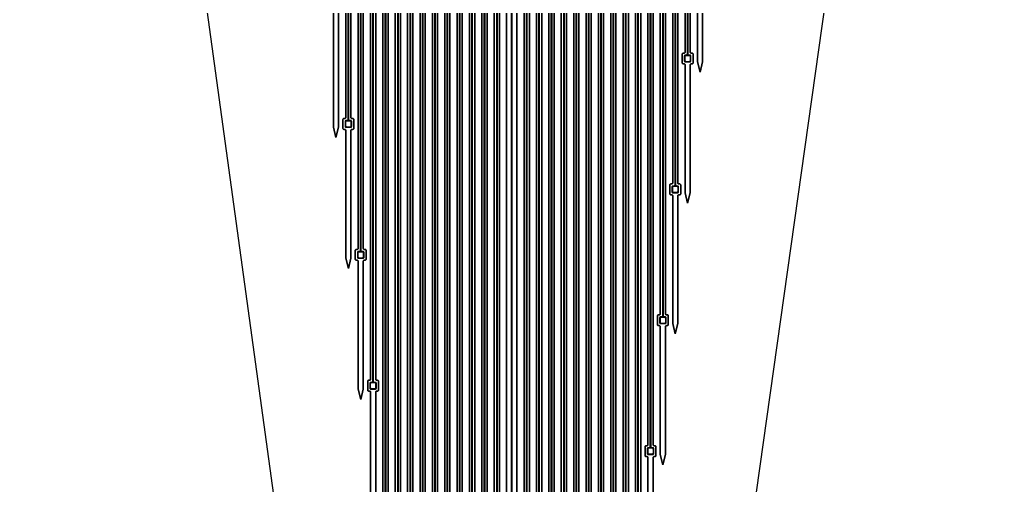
# Model space of a CAD drawing. Header units: metres. Extents: x -1550 to 1550, y -904 to 26100.
# Drawn here: x -966 to 966, y 2474 to 3376 of the extents above; entities that cross this region are included whole.
import ezdxf

# ---------------------------------------------------------------- set-up
doc = ezdxf.new("R2010")
doc.units = ezdxf.units.M
for name, color, linetype in [('Electrodes', 2, 'CONTINUOUS'), ('Metal', 4, 'CONTINUOUS'), ('Polyimide', 3, 'CONTINUOUS'), ('Polyimide_Negative', 5, 'CONTINUOUS')]:
    doc.layers.add(name, color=color, linetype=linetype)

msp = doc.modelspace()

# ---------------------------------------------------------------- linework, layer by layer
at = {"layer": 'Electrodes'}
for points in [[(332.5, 3296.1), (332.6, 3296.1), (332.8, 3296.1), (332.9, 3296.1), (333, 3296.2), (333.2, 3296.2), (333.3, 3296.3), (333.4, 3296.3), (333.5, 3296.4), (333.7, 3296.5), (333.8, 3296.5), (333.9, 3296.6), (334, 3296.7), (334.1, 3296.8), (334.1, 3296.9), (334.2, 3297), (334.3, 3297.2), (334.3, 3297.3), (334.4, 3297.4), (334.4, 3297.5), (334.5, 3297.7), (334.5, 3297.8), (334.5, 3298), (334.5, 3298.1), (334.5, 3305.1), (334.5, 3305.2), (334.5, 3305.4), (334.5, 3305.5), (334.4, 3305.6), (334.4, 3305.8), (334.3, 3305.9), (334.3, 3306), (334.2, 3306.1), (334.1, 3306.2), (334.1, 3306.3), (334, 3306.5), (333.9, 3306.5), (333.8, 3306.6), (333.7, 3306.7), (333.5, 3306.8), (333.4, 3306.9), (333.3, 3306.9), (333.2, 3307), (333, 3307), (332.9, 3307), (332.8, 3307.1), (332.6, 3307.1), (332.5, 3307.1), (325.5, 3307.1), (325.4, 3307.1), (325.2, 3307.1), (325.1, 3307), (325, 3307), (324.8, 3307), (324.7, 3306.9), (324.6, 3306.9), (324.5, 3306.8), (324.3, 3306.7), (324.2, 3306.6), (324.1, 3306.5), (324, 3306.5), (323.9, 3306.3), (323.9, 3306.2), (323.8, 3306.1), (323.7, 3306), (323.7, 3305.9), (323.6, 3305.8), (323.6, 3305.6), (323.5, 3305.5), (323.5, 3305.4), (323.5, 3305.2), (323.5, 3305.1), (323.5, 3298.1), (323.5, 3298), (323.5, 3297.8), (323.5, 3297.7), (323.6, 3297.5), (323.6, 3297.4), (323.7, 3297.3), (323.7, 3297.2), (323.8, 3297), (323.9, 3296.9), (323.9, 3296.8), (324, 3296.7), (324.1, 3296.6), (324.2, 3296.5), (324.3, 3296.5), (324.5, 3296.4), (324.6, 3296.3), (324.7, 3296.3), (324.8, 3296.2), (325, 3296.2), (325.1, 3296.1), (325.2, 3296.1), (325.4, 3296.1), (325.5, 3296.1), (332.5, 3296.1)], [(-325.5, 3169.1), (-325.4, 3169.1), (-325.2, 3169.1), (-325.1, 3169.1), (-325, 3169.2), (-324.8, 3169.2), (-324.7, 3169.3), (-324.6, 3169.3), (-324.5, 3169.4), (-324.3, 3169.5), (-324.2, 3169.6), (-324.1, 3169.6), (-324, 3169.7), (-323.9, 3169.8), (-323.9, 3169.9), (-323.8, 3170.1), (-323.7, 3170.2), (-323.7, 3170.3), (-323.6, 3170.4), (-323.6, 3170.6), (-323.5, 3170.7), (-323.5, 3170.8), (-323.5, 3171), (-323.5, 3171.1), (-323.5, 3178.1), (-323.5, 3178.2), (-323.5, 3178.4), (-323.5, 3178.5), (-323.6, 3178.6), (-323.6, 3178.8), (-323.7, 3178.9), (-323.7, 3179), (-323.8, 3179.1), (-323.9, 3179.3), (-323.9, 3179.4), (-324, 3179.5), (-324.1, 3179.6), (-324.2, 3179.7), (-324.3, 3179.7), (-324.5, 3179.8), (-324.6, 3179.9), (-324.7, 3179.9), (-324.8, 3180), (-325, 3180), (-325.1, 3180.1), (-325.2, 3180.1), (-325.4, 3180.1), (-325.5, 3180.1), (-332.5, 3180.1), (-332.6, 3180.1), (-332.8, 3180.1), (-332.9, 3180.1), (-333, 3180), (-333.2, 3180), (-333.3, 3179.9), (-333.4, 3179.9), (-333.5, 3179.8), (-333.7, 3179.7), (-333.8, 3179.7), (-333.9, 3179.6), (-334, 3179.5), (-334.1, 3179.4), (-334.1, 3179.3), (-334.2, 3179.1), (-334.3, 3179), (-334.3, 3178.9), (-334.4, 3178.8), (-334.4, 3178.6), (-334.5, 3178.5), (-334.5, 3178.4), (-334.5, 3178.2), (-334.5, 3178.1), (-334.5, 3171.1), (-334.5, 3171), (-334.5, 3170.8), (-334.5, 3170.7), (-334.4, 3170.6), (-334.4, 3170.4), (-334.3, 3170.3), (-334.3, 3170.2), (-334.2, 3170.1), (-334.1, 3169.9), (-334.1, 3169.8), (-334, 3169.7), (-333.9, 3169.6), (-333.8, 3169.6), (-333.7, 3169.5), (-333.5, 3169.4), (-333.4, 3169.3), (-333.3, 3169.3), (-333.2, 3169.2), (-333, 3169.2), (-332.9, 3169.1), (-332.8, 3169.1), (-332.6, 3169.1), (-332.5, 3169.1), (-325.5, 3169.1)], [(308.5, 3042.1), (308.6, 3042.1), (308.8, 3042.1), (308.9, 3042.2), (309, 3042.2), (309.2, 3042.2), (309.3, 3042.3), (309.4, 3042.3), (309.5, 3042.4), (309.7, 3042.5), (309.8, 3042.6), (309.9, 3042.7), (310, 3042.8), (310.1, 3042.9), (310.1, 3043), (310.2, 3043.1), (310.3, 3043.2), (310.3, 3043.3), (310.4, 3043.4), (310.4, 3043.6), (310.5, 3043.7), (310.5, 3043.8), (310.5, 3044), (310.5, 3044.1), (310.5, 3051.1), (310.5, 3051.3), (310.5, 3051.4), (310.5, 3051.5), (310.4, 3051.7), (310.4, 3051.8), (310.3, 3051.9), (310.3, 3052), (310.2, 3052.2), (310.1, 3052.3), (310.1, 3052.4), (310, 3052.5), (309.9, 3052.6), (309.8, 3052.7), (309.7, 3052.8), (309.5, 3052.8), (309.4, 3052.9), (309.3, 3053), (309.2, 3053), (309, 3053), (308.9, 3053.1), (308.8, 3053.1), (308.6, 3053.1), (308.5, 3053.1), (301.5, 3053.1), (301.4, 3053.1), (301.2, 3053.1), (301.1, 3053.1), (301, 3053), (300.8, 3053), (300.7, 3053), (300.6, 3052.9), (300.5, 3052.8), (300.3, 3052.8), (300.2, 3052.7), (300.1, 3052.6), (300, 3052.5), (299.9, 3052.4), (299.9, 3052.3), (299.8, 3052.2), (299.7, 3052), (299.7, 3051.9), (299.6, 3051.8), (299.6, 3051.7), (299.5, 3051.5), (299.5, 3051.4), (299.5, 3051.3), (299.5, 3051.1), (299.5, 3044.1), (299.5, 3044), (299.5, 3043.8), (299.5, 3043.7), (299.6, 3043.6), (299.6, 3043.4), (299.7, 3043.3), (299.7, 3043.2), (299.8, 3043.1), (299.9, 3043), (299.9, 3042.9), (300, 3042.8), (300.1, 3042.7), (300.2, 3042.6), (300.3, 3042.5), (300.5, 3042.4), (300.6, 3042.3), (300.7, 3042.3), (300.8, 3042.2), (301, 3042.2), (301.1, 3042.2), (301.2, 3042.1), (301.4, 3042.1), (301.5, 3042.1), (308.5, 3042.1)], [(-301.5, 2915.1), (-301.4, 2915.1), (-301.2, 2915.2), (-301.1, 2915.2), (-301, 2915.2), (-300.8, 2915.3), (-300.7, 2915.3), (-300.6, 2915.4), (-300.5, 2915.4), (-300.3, 2915.5), (-300.2, 2915.6), (-300.1, 2915.7), (-300, 2915.8), (-299.9, 2915.9), (-299.9, 2916), (-299.8, 2916.1), (-299.7, 2916.2), (-299.7, 2916.3), (-299.6, 2916.5), (-299.6, 2916.6), (-299.5, 2916.7), (-299.5, 2916.9), (-299.5, 2917), (-299.5, 2917.1), (-299.5, 2924.1), (-299.5, 2924.3), (-299.5, 2924.4), (-299.5, 2924.5), (-299.6, 2924.7), (-299.6, 2924.8), (-299.7, 2924.9), (-299.7, 2925.1), (-299.8, 2925.2), (-299.9, 2925.3), (-299.9, 2925.4), (-300, 2925.5), (-300.1, 2925.6), (-300.2, 2925.7), (-300.3, 2925.8), (-300.5, 2925.8), (-300.6, 2925.9), (-300.7, 2926), (-300.8, 2926), (-301, 2926.1), (-301.1, 2926.1), (-301.2, 2926.1), (-301.4, 2926.1), (-301.5, 2926.1), (-308.5, 2926.1), (-308.6, 2926.1), (-308.8, 2926.1), (-308.9, 2926.1), (-309, 2926.1), (-309.2, 2926), (-309.3, 2926), (-309.4, 2925.9), (-309.5, 2925.8), (-309.7, 2925.8), (-309.8, 2925.7), (-309.9, 2925.6), (-310, 2925.5), (-310.1, 2925.4), (-310.1, 2925.3), (-310.2, 2925.2), (-310.3, 2925.1), (-310.3, 2924.9), (-310.4, 2924.8), (-310.4, 2924.7), (-310.5, 2924.5), (-310.5, 2924.4), (-310.5, 2924.3), (-310.5, 2924.1), (-310.5, 2917.1), (-310.5, 2917), (-310.5, 2916.9), (-310.5, 2916.7), (-310.4, 2916.6), (-310.4, 2916.5), (-310.3, 2916.3), (-310.3, 2916.2), (-310.2, 2916.1), (-310.1, 2916), (-310.1, 2915.9), (-310, 2915.8), (-309.9, 2915.7), (-309.8, 2915.6), (-309.7, 2915.5), (-309.5, 2915.4), (-309.4, 2915.4), (-309.3, 2915.3), (-309.2, 2915.3), (-309, 2915.2), (-308.9, 2915.2), (-308.8, 2915.2), (-308.6, 2915.1), (-308.5, 2915.1), (-301.5, 2915.1)], [(284.5, 2788.2), (284.6, 2788.2), (284.8, 2788.2), (284.9, 2788.2), (285, 2788.2), (285.2, 2788.3), (285.3, 2788.3), (285.4, 2788.4), (285.5, 2788.4), (285.7, 2788.5), (285.8, 2788.6), (285.9, 2788.7), (286, 2788.8), (286.1, 2788.9), (286.1, 2789), (286.2, 2789.1), (286.3, 2789.2), (286.3, 2789.4), (286.4, 2789.5), (286.4, 2789.6), (286.5, 2789.7), (286.5, 2789.9), (286.5, 2790), (286.5, 2790.2), (286.5, 2797.2), (286.5, 2797.3), (286.5, 2797.4), (286.5, 2797.6), (286.4, 2797.7), (286.4, 2797.8), (286.3, 2797.9), (286.3, 2798.1), (286.2, 2798.2), (286.1, 2798.3), (286.1, 2798.4), (286, 2798.5), (285.9, 2798.6), (285.8, 2798.7), (285.7, 2798.8), (285.5, 2798.9), (285.4, 2798.9), (285.3, 2799), (285.2, 2799), (285, 2799.1), (284.9, 2799.1), (284.8, 2799.1), (284.6, 2799.1), (284.5, 2799.2), (277.5, 2799.2), (277.4, 2799.1), (277.2, 2799.1), (277.1, 2799.1), (277, 2799.1), (276.8, 2799), (276.7, 2799), (276.6, 2798.9), (276.5, 2798.9), (276.3, 2798.8), (276.2, 2798.7), (276.1, 2798.6), (276, 2798.5), (275.9, 2798.4), (275.9, 2798.3), (275.8, 2798.2), (275.7, 2798.1), (275.7, 2797.9), (275.6, 2797.8), (275.6, 2797.7), (275.5, 2797.6), (275.5, 2797.4), (275.5, 2797.3), (275.5, 2797.2), (275.5, 2790.2), (275.5, 2790), (275.5, 2789.9), (275.5, 2789.7), (275.6, 2789.6), (275.6, 2789.5), (275.7, 2789.4), (275.7, 2789.2), (275.8, 2789.1), (275.9, 2789), (275.9, 2788.9), (276, 2788.8), (276.1, 2788.7), (276.2, 2788.6), (276.3, 2788.5), (276.5, 2788.4), (276.6, 2788.4), (276.7, 2788.3), (276.8, 2788.3), (277, 2788.2), (277.1, 2788.2), (277.2, 2788.2), (277.4, 2788.2), (277.5, 2788.2), (284.5, 2788.2)], [(-277.5, 2661.2), (-277.4, 2661.2), (-277.2, 2661.2), (-277.1, 2661.2), (-277, 2661.2), (-276.8, 2661.3), (-276.7, 2661.3), (-276.6, 2661.4), (-276.5, 2661.5), (-276.3, 2661.5), (-276.2, 2661.6), (-276.1, 2661.7), (-276, 2661.8), (-275.9, 2661.9), (-275.9, 2662), (-275.8, 2662.1), (-275.7, 2662.2), (-275.7, 2662.4), (-275.6, 2662.5), (-275.6, 2662.6), (-275.5, 2662.8), (-275.5, 2662.9), (-275.5, 2663), (-275.5, 2663.2), (-275.5, 2670.2), (-275.5, 2670.3), (-275.5, 2670.4), (-275.5, 2670.6), (-275.6, 2670.7), (-275.6, 2670.8), (-275.7, 2671), (-275.7, 2671.1), (-275.8, 2671.2), (-275.9, 2671.3), (-275.9, 2671.4), (-276, 2671.5), (-276.1, 2671.6), (-276.2, 2671.7), (-276.3, 2671.8), (-276.5, 2671.9), (-276.6, 2671.9), (-276.7, 2672), (-276.8, 2672.1), (-277, 2672.1), (-277.1, 2672.1), (-277.2, 2672.1), (-277.4, 2672.2), (-277.5, 2672.2), (-284.5, 2672.2), (-284.6, 2672.2), (-284.8, 2672.1), (-284.9, 2672.1), (-285, 2672.1), (-285.2, 2672.1), (-285.3, 2672), (-285.4, 2671.9), (-285.5, 2671.9), (-285.7, 2671.8), (-285.8, 2671.7), (-285.9, 2671.6), (-286, 2671.5), (-286.1, 2671.4), (-286.1, 2671.3), (-286.2, 2671.2), (-286.3, 2671.1), (-286.3, 2671), (-286.4, 2670.8), (-286.4, 2670.7), (-286.5, 2670.6), (-286.5, 2670.4), (-286.5, 2670.3), (-286.5, 2670.2), (-286.5, 2663.2), (-286.5, 2663), (-286.5, 2662.9), (-286.5, 2662.8), (-286.4, 2662.6), (-286.4, 2662.5), (-286.3, 2662.4), (-286.3, 2662.2), (-286.2, 2662.1), (-286.1, 2662), (-286.1, 2661.9), (-286, 2661.8), (-285.9, 2661.7), (-285.8, 2661.6), (-285.7, 2661.5), (-285.5, 2661.5), (-285.4, 2661.4), (-285.3, 2661.3), (-285.2, 2661.3), (-285, 2661.2), (-284.9, 2661.2), (-284.8, 2661.2), (-284.6, 2661.2), (-284.5, 2661.2), (-277.5, 2661.2)], [(260.5, 2534.2), (260.6, 2534.2), (260.8, 2534.2), (260.9, 2534.2), (261, 2534.3), (261.2, 2534.3), (261.3, 2534.3), (261.4, 2534.4), (261.5, 2534.5), (261.7, 2534.5), (261.8, 2534.6), (261.9, 2534.7), (262, 2534.8), (262.1, 2534.9), (262.1, 2535), (262.2, 2535.1), (262.3, 2535.3), (262.3, 2535.4), (262.4, 2535.5), (262.4, 2535.6), (262.5, 2535.8), (262.5, 2535.9), (262.5, 2536), (262.5, 2536.2), (262.5, 2543.2), (262.5, 2543.3), (262.5, 2543.5), (262.5, 2543.6), (262.4, 2543.7), (262.4, 2543.9), (262.3, 2544), (262.3, 2544.1), (262.2, 2544.2), (262.1, 2544.3), (262.1, 2544.4), (262, 2544.5), (261.9, 2544.6), (261.8, 2544.7), (261.7, 2544.8), (261.5, 2544.9), (261.4, 2545), (261.3, 2545), (261.2, 2545.1), (261, 2545.1), (260.9, 2545.1), (260.8, 2545.2), (260.6, 2545.2), (260.5, 2545.2), (253.5, 2545.2), (253.4, 2545.2), (253.2, 2545.2), (253.1, 2545.1), (253, 2545.1), (252.8, 2545.1), (252.7, 2545), (252.6, 2545), (252.5, 2544.9), (252.3, 2544.8), (252.2, 2544.7), (252.1, 2544.6), (252, 2544.5), (251.9, 2544.4), (251.9, 2544.3), (251.8, 2544.2), (251.7, 2544.1), (251.7, 2544), (251.6, 2543.9), (251.6, 2543.7), (251.5, 2543.6), (251.5, 2543.5), (251.5, 2543.3), (251.5, 2543.2), (251.5, 2536.2), (251.5, 2536), (251.5, 2535.9), (251.5, 2535.8), (251.6, 2535.6), (251.6, 2535.5), (251.7, 2535.4), (251.7, 2535.3), (251.8, 2535.1), (251.9, 2535), (251.9, 2534.9), (252, 2534.8), (252.1, 2534.7), (252.2, 2534.6), (252.3, 2534.5), (252.5, 2534.5), (252.6, 2534.4), (252.7, 2534.3), (252.8, 2534.3), (253, 2534.3), (253.1, 2534.2), (253.2, 2534.2), (253.4, 2534.2), (253.5, 2534.2), (260.5, 2534.2)]]:
    msp.add_lwpolyline(points, close=True, dxfattribs=at)
at = {"layer": 'Metal'}
for points in [[(-330, 11993.5), (-330, 3183.1), (-330, 3182.8), (-330.1, 3182.4), (-330.3, 3182.1), (-330.5, 3181.8), (-330.7, 3181.6), (-331, 3181.4), (-331.3, 3181.2), (-331.7, 3181.1), (-332, 3181.1), (-333.5, 3181.1), (-333.8, 3181.1), (-334.2, 3181), (-334.5, 3180.8), (-334.8, 3180.6), (-335, 3180.4), (-335.2, 3180.1), (-335.4, 3179.8), (-335.5, 3179.5), (-335.5, 3179.1), (-335.5, 3170.1), (-335.5, 3169.8), (-335.4, 3169.4), (-335.2, 3169.1), (-335, 3168.8), (-334.8, 3168.6), (-334.5, 3168.4), (-334.2, 3168.2), (-333.8, 3168.1), (-333.5, 3168.1), (-324.5, 3168.1), (-324.2, 3168.1), (-323.8, 3168.2), (-323.5, 3168.4), (-323.2, 3168.6), (-323, 3168.8), (-322.8, 3169.1), (-322.6, 3169.4), (-322.5, 3169.8), (-322.5, 3170.1), (-322.5, 3179.1), (-322.5, 3179.5), (-322.6, 3179.8), (-322.8, 3180.1), (-323, 3180.4), (-323.2, 3180.6), (-323.5, 3180.8), (-323.8, 3181), (-324.2, 3181.1), (-324.5, 3181.1), (-326, 3181.1), (-326.3, 3181.1), (-326.7, 3181.2), (-327, 3181.4), (-327.3, 3181.6), (-327.5, 3181.8), (-327.7, 3182.1), (-327.9, 3182.4), (-328, 3182.8), (-328, 3183.1), (-328, 11993.5)], [(-306, 11993.5), (-306, 2929.1), (-306, 2928.8), (-306.1, 2928.5), (-306.3, 2928.1), (-306.5, 2927.8), (-306.7, 2927.6), (-307, 2927.4), (-307.3, 2927.3), (-307.7, 2927.2), (-308, 2927.1), (-309.5, 2927.1), (-309.8, 2927.1), (-310.2, 2927), (-310.5, 2926.9), (-310.8, 2926.7), (-311, 2926.4), (-311.2, 2926.1), (-311.4, 2925.8), (-311.5, 2925.5), (-311.5, 2925.1), (-311.5, 2916.1), (-311.5, 2915.8), (-311.4, 2915.5), (-311.2, 2915.1), (-311, 2914.8), (-310.8, 2914.6), (-310.5, 2914.4), (-310.2, 2914.3), (-309.8, 2914.2), (-309.5, 2914.1), (-300.5, 2914.1), (-300.2, 2914.2), (-299.8, 2914.3), (-299.5, 2914.4), (-299.2, 2914.6), (-299, 2914.8), (-298.8, 2915.1), (-298.6, 2915.5), (-298.5, 2915.8), (-298.5, 2916.1), (-298.5, 2925.1), (-298.5, 2925.5), (-298.6, 2925.8), (-298.8, 2926.1), (-299, 2926.4), (-299.2, 2926.7), (-299.5, 2926.9), (-299.8, 2927), (-300.2, 2927.1), (-300.5, 2927.1), (-302, 2927.1), (-302.3, 2927.2), (-302.7, 2927.3), (-303, 2927.4), (-303.3, 2927.6), (-303.5, 2927.8), (-303.7, 2928.1), (-303.9, 2928.5), (-304, 2928.8), (-304, 2929.1), (-304, 11993.5)], [(-282, 11993.5), (-282, 2675.2), (-282, 2674.8), (-282.1, 2674.5), (-282.3, 2674.2), (-282.5, 2673.9), (-282.7, 2673.6), (-283, 2673.4), (-283.3, 2673.3), (-283.7, 2673.2), (-284, 2673.2), (-285.5, 2673.2), (-285.8, 2673.1), (-286.2, 2673), (-286.5, 2672.9), (-286.8, 2672.7), (-287, 2672.5), (-287.2, 2672.2), (-287.4, 2671.9), (-287.5, 2671.5), (-287.5, 2671.2), (-287.5, 2662.2), (-287.5, 2661.8), (-287.4, 2661.5), (-287.2, 2661.2), (-287, 2660.9), (-286.8, 2660.6), (-286.5, 2660.4), (-286.2, 2660.3), (-285.8, 2660.2), (-285.5, 2660.2), (-276.5, 2660.2), (-276.2, 2660.2), (-275.8, 2660.3), (-275.5, 2660.4), (-275.2, 2660.6), (-275, 2660.9), (-274.8, 2661.2), (-274.6, 2661.5), (-274.5, 2661.8), (-274.5, 2662.2), (-274.5, 2671.2), (-274.5, 2671.5), (-274.6, 2671.9), (-274.8, 2672.2), (-275, 2672.5), (-275.2, 2672.7), (-275.5, 2672.9), (-275.8, 2673), (-276.2, 2673.1), (-276.5, 2673.2), (-278, 2673.2), (-278.3, 2673.2), (-278.7, 2673.3), (-279, 2673.4), (-279.3, 2673.6), (-279.5, 2673.9), (-279.7, 2674.2), (-279.9, 2674.5), (-280, 2674.8), (-280, 2675.2), (-280, 11993.5)], [(-258, 11993.5), (-258, 2421.2)], [(-256, 2421.2), (-256, 11993.5)], [(-234, 11993.5), (-234, 2167.2)], [(-232, 2167.2), (-232, 11993.5)], [(-210, 11993.5), (-210, 1913.3)], [(-208, 1913.3), (-208, 11993.5)], [(-186, 11993.5), (-186, 1659.3)], [(-184, 1659.3), (-184, 11993.5)], [(-162, 11993.5), (-162, 1405.3)], [(-160, 1405.3), (-160, 11993.5)], [(-138, 11993.5), (-138, 1151.4)], [(-136, 1151.4), (-136, 11993.5)], [(-114, 11993.5), (-114, 897.4)], [(-112, 897.4), (-112, 11993.5)], [(-90, 11993.5), (-90, 643.4)], [(-88, 643.4), (-88, 11993.5)], [(-66, 11993.5), (-66, 389.5)], [(-64, 389.5), (-64, 11993.5)], [(-42, 11993.5), (-42, 135.5)], [(-40, 135.5), (-40, 11993.5)], [(-13, 11993.5), (-13, -118.5)], [(-11, -118.5), (-11, 11993.5)], [(16, 11993.5), (16, 8.5)], [(18, 8.5), (18, 11993.5)], [(40, 11993.5), (40, 262.5)], [(42, 262.5), (42, 11993.5)], [(64, 11993.5), (64, 516.4)], [(66, 516.4), (66, 11993.5)], [(88, 11993.5), (88, 770.4)], [(90, 770.4), (90, 11993.5)], [(112, 11993.5), (112, 1024.4)], [(114, 1024.4), (114, 11993.5)], [(136, 11993.5), (136, 1278.3)], [(138, 1278.3), (138, 11993.5)], [(160, 11993.5), (160, 1532.3)], [(162, 1532.3), (162, 11993.5)], [(184, 11993.5), (184, 1786.3)], [(186, 1786.3), (186, 11993.5)], [(208, 11993.5), (208, 2040.2)], [(210, 2040.2), (210, 11993.5)], [(232, 11993.5), (232, 2294.2)], [(234, 2294.2), (234, 11993.5)], [(256, 11993.5), (256, 2548.2), (256, 2547.8), (255.9, 2547.5), (255.7, 2547.2), (255.5, 2546.9), (255.3, 2546.7), (255, 2546.5), (254.7, 2546.3), (254.3, 2546.2), (254, 2546.2), (252.5, 2546.2), (252.2, 2546.2), (251.8, 2546.1), (251.5, 2545.9), (251.2, 2545.7), (251, 2545.5), (250.8, 2545.2), (250.6, 2544.9), (250.5, 2544.5), (250.5, 2544.2), (250.5, 2535.2), (250.5, 2534.8), (250.6, 2534.5), (250.8, 2534.2), (251, 2533.9), (251.2, 2533.7), (251.5, 2533.5), (251.8, 2533.3), (252.2, 2533.2), (252.5, 2533.2), (261.5, 2533.2), (261.8, 2533.2), (262.2, 2533.3), (262.5, 2533.5), (262.8, 2533.7), (263, 2533.9), (263.2, 2534.2), (263.4, 2534.5), (263.5, 2534.8), (263.5, 2535.2), (263.5, 2544.2), (263.5, 2544.5), (263.4, 2544.9), (263.2, 2545.2), (263, 2545.5), (262.8, 2545.7), (262.5, 2545.9), (262.2, 2546.1), (261.8, 2546.2), (261.5, 2546.2), (260, 2546.2), (259.7, 2546.2), (259.3, 2546.3), (259, 2546.5), (258.7, 2546.7), (258.5, 2546.9), (258.3, 2547.2), (258.1, 2547.5), (258, 2547.8), (258, 2548.2), (258, 11993.5)], [(280, 11993.5), (280, 2802.2), (280, 2801.8), (279.9, 2801.5), (279.7, 2801.2), (279.5, 2800.9), (279.3, 2800.6), (279, 2800.4), (278.7, 2800.3), (278.3, 2800.2), (278, 2800.2), (276.5, 2800.2), (276.2, 2800.1), (275.8, 2800), (275.5, 2799.9), (275.2, 2799.7), (275, 2799.4), (274.8, 2799.2), (274.6, 2798.8), (274.5, 2798.5), (274.5, 2798.2), (274.5, 2789.2), (274.5, 2788.8), (274.6, 2788.5), (274.8, 2788.2), (275, 2787.9), (275.2, 2787.6), (275.5, 2787.4), (275.8, 2787.3), (276.2, 2787.2), (276.5, 2787.2), (285.5, 2787.2), (285.8, 2787.2), (286.2, 2787.3), (286.5, 2787.4), (286.8, 2787.6), (287, 2787.9), (287.2, 2788.2), (287.4, 2788.5), (287.5, 2788.8), (287.5, 2789.2), (287.5, 2798.2), (287.5, 2798.5), (287.4, 2798.8), (287.2, 2799.2), (287, 2799.4), (286.8, 2799.7), (286.5, 2799.9), (286.2, 2800), (285.8, 2800.1), (285.5, 2800.2), (284, 2800.2), (283.7, 2800.2), (283.3, 2800.3), (283, 2800.4), (282.7, 2800.6), (282.5, 2800.9), (282.3, 2801.2), (282.1, 2801.5), (282, 2801.8), (282, 2802.2), (282, 11993.5)], [(304, 11993.5), (304, 3056.1), (304, 3055.8), (303.9, 3055.4), (303.7, 3055.1), (303.5, 3054.8), (303.3, 3054.6), (303, 3054.4), (302.7, 3054.2), (302.3, 3054.1), (302, 3054.1), (300.5, 3054.1), (300.2, 3054.1), (299.8, 3054), (299.5, 3053.9), (299.2, 3053.7), (299, 3053.4), (298.8, 3053.1), (298.6, 3052.8), (298.5, 3052.5), (298.5, 3052.1), (298.5, 3043.1), (298.5, 3042.8), (298.6, 3042.4), (298.8, 3042.1), (299, 3041.8), (299.2, 3041.6), (299.5, 3041.4), (299.8, 3041.2), (300.2, 3041.1), (300.5, 3041.1), (309.5, 3041.1), (309.8, 3041.1), (310.2, 3041.2), (310.5, 3041.4), (310.8, 3041.6), (311, 3041.8), (311.2, 3042.1), (311.4, 3042.4), (311.5, 3042.8), (311.5, 3043.1), (311.5, 3052.1), (311.5, 3052.5), (311.4, 3052.8), (311.2, 3053.1), (311, 3053.4), (310.8, 3053.7), (310.5, 3053.9), (310.2, 3054), (309.8, 3054.1), (309.5, 3054.1), (308, 3054.1), (307.7, 3054.1), (307.3, 3054.2), (307, 3054.4), (306.7, 3054.6), (306.5, 3054.8), (306.3, 3055.1), (306.1, 3055.4), (306, 3055.8), (306, 3056.1), (306, 11993.5)], [(328, 11993.5), (328, 3310.1), (328, 3309.7), (327.9, 3309.4), (327.7, 3309.1), (327.5, 3308.8), (327.3, 3308.6), (327, 3308.4), (326.7, 3308.2), (326.3, 3308.1), (326, 3308.1), (324.5, 3308.1), (324.2, 3308.1), (323.8, 3308), (323.5, 3307.8), (323.2, 3307.6), (323, 3307.4), (322.8, 3307.1), (322.6, 3306.8), (322.5, 3306.4), (322.5, 3306.1), (322.5, 3297.1), (322.5, 3296.7), (322.6, 3296.4), (322.8, 3296.1), (323, 3295.8), (323.2, 3295.6), (323.5, 3295.4), (323.8, 3295.2), (324.2, 3295.1), (324.5, 3295.1), (333.5, 3295.1), (333.8, 3295.1), (334.2, 3295.2), (334.5, 3295.4), (334.8, 3295.6), (335, 3295.8), (335.2, 3296.1), (335.4, 3296.4), (335.5, 3296.7), (335.5, 3297.1), (335.5, 3306.1), (335.5, 3306.4), (335.4, 3306.8), (335.2, 3307.1), (335, 3307.4), (334.8, 3307.6), (334.5, 3307.8), (334.2, 3308), (333.8, 3308.1), (333.5, 3308.1), (332, 3308.1), (331.7, 3308.1), (331.3, 3308.2), (331, 3308.4), (330.7, 3308.6), (330.5, 3308.8), (330.3, 3309.1), (330.1, 3309.4), (330, 3309.7), (330, 3310.1), (330, 11993.5)]]:
    msp.add_lwpolyline(points, dxfattribs=at)
at = {"layer": 'Polyimide'}
for points in [[(-324, 11978.5), (-324, 3187.1), (-324, 3186.8), (-323.9, 3186.4), (-323.7, 3186.1), (-323.5, 3185.8), (-323.3, 3185.6), (-323, 3185.4), (-322.7, 3185.2), (-322.3, 3185.1), (-322, 3185.1), (-320.5, 3185.1), (-320.2, 3185.1), (-319.8, 3185), (-319.5, 3184.8), (-319.2, 3184.6), (-319, 3184.4), (-318.8, 3184.1), (-318.6, 3183.8), (-318.5, 3183.5), (-318.5, 3183.1), (-318.5, 3166.1), (-318.5, 3165.8), (-318.6, 3165.4), (-318.8, 3165.1), (-319, 3164.8), (-319.2, 3164.6), (-319.5, 3164.4), (-319.8, 3164.2), (-320.2, 3164.1), (-320.5, 3164.1), (-322, 3164.1), (-322.3, 3164.1), (-322.7, 3164), (-323, 3163.8), (-323.3, 3163.6), (-323.5, 3163.4), (-323.7, 3163.1), (-323.9, 3162.8), (-324, 3162.5), (-324, 3162.1), (-324, 2914.1), (-329, 2894.1), (-334, 2914.1), (-334, 3162.1), (-334, 3162.5), (-334.1, 3162.8), (-334.3, 3163.1), (-334.5, 3163.4), (-334.7, 3163.6), (-335, 3163.8), (-335.3, 3164), (-335.7, 3164.1), (-336, 3164.1), (-337.5, 3164.1), (-337.8, 3164.1), (-338.2, 3164.2), (-338.5, 3164.4), (-338.8, 3164.6), (-339, 3164.8), (-339.2, 3165.1), (-339.4, 3165.4), (-339.5, 3165.8), (-339.5, 3166.1), (-339.5, 3183.1), (-339.5, 3183.5), (-339.4, 3183.8), (-339.2, 3184.1), (-339, 3184.4), (-338.8, 3184.6), (-338.5, 3184.8), (-338.2, 3185), (-337.8, 3185.1), (-337.5, 3185.1), (-336, 3185.1), (-335.7, 3185.1), (-335.3, 3185.2), (-335, 3185.4), (-334.7, 3185.6), (-334.5, 3185.8), (-334.3, 3186.1), (-334.1, 3186.4), (-334, 3186.8), (-334, 3187.1), (-334, 11978.5)], [(-300, 11978.5), (-300, 2933.1), (-300, 2932.8), (-299.9, 2932.5), (-299.7, 2932.1), (-299.5, 2931.8), (-299.3, 2931.6), (-299, 2931.4), (-298.7, 2931.3), (-298.3, 2931.2), (-298, 2931.1), (-296.5, 2931.1), (-296.2, 2931.1), (-295.8, 2931), (-295.5, 2930.9), (-295.2, 2930.7), (-295, 2930.4), (-294.8, 2930.1), (-294.6, 2929.8), (-294.5, 2929.5), (-294.5, 2929.1), (-294.5, 2912.1), (-294.5, 2911.8), (-294.6, 2911.5), (-294.8, 2911.1), (-295, 2910.8), (-295.2, 2910.6), (-295.5, 2910.4), (-295.8, 2910.3), (-296.2, 2910.2), (-296.5, 2910.1), (-298, 2910.1), (-298.3, 2910.1), (-298.7, 2910), (-299, 2909.9), (-299.3, 2909.7), (-299.5, 2909.4), (-299.7, 2909.1), (-299.9, 2908.8), (-300, 2908.5), (-300, 2908.1), (-300, 2660.1), (-305, 2640.1), (-310, 2660.1), (-310, 2908.1), (-310, 2908.5), (-310.1, 2908.8), (-310.3, 2909.1), (-310.5, 2909.4), (-310.7, 2909.7), (-311, 2909.9), (-311.3, 2910), (-311.7, 2910.1), (-312, 2910.1), (-313.5, 2910.1), (-313.8, 2910.2), (-314.2, 2910.3), (-314.5, 2910.4), (-314.8, 2910.6), (-315, 2910.8), (-315.2, 2911.1), (-315.4, 2911.5), (-315.5, 2911.8), (-315.5, 2912.1), (-315.5, 2929.1), (-315.5, 2929.5), (-315.4, 2929.8), (-315.2, 2930.1), (-315, 2930.4), (-314.8, 2930.7), (-314.5, 2930.9), (-314.2, 2931), (-313.8, 2931.1), (-313.5, 2931.1), (-312, 2931.1), (-311.7, 2931.2), (-311.3, 2931.3), (-311, 2931.4), (-310.7, 2931.6), (-310.5, 2931.8), (-310.3, 2932.1), (-310.1, 2932.5), (-310, 2932.8), (-310, 2933.1), (-310, 11978.5)], [(-286, 2406.2), (-286, 2654.2), (-286, 2654.5), (-286.1, 2654.9), (-286.3, 2655.2), (-286.5, 2655.5), (-286.7, 2655.7), (-287, 2655.9), (-287.3, 2656), (-287.7, 2656.1), (-288, 2656.2), (-289.5, 2656.2), (-289.8, 2656.2), (-290.2, 2656.3), (-290.5, 2656.4), (-290.8, 2656.6), (-291, 2656.9), (-291.2, 2657.2), (-291.4, 2657.5), (-291.5, 2657.8), (-291.5, 2658.2), (-291.5, 2675.2), (-291.5, 2675.5), (-291.4, 2675.9), (-291.2, 2676.2), (-291, 2676.5), (-290.8, 2676.7), (-290.5, 2676.9), (-290.2, 2677), (-289.8, 2677.1), (-289.5, 2677.2), (-288, 2677.2), (-287.7, 2677.2), (-287.3, 2677.3), (-287, 2677.4), (-286.7, 2677.6), (-286.5, 2677.9), (-286.3, 2678.2), (-286.1, 2678.5), (-286, 2678.8), (-286, 2679.2), (-286, 11978.5)], [(-276, 11978.5), (-276, 2679.2), (-276, 2678.8), (-275.9, 2678.5), (-275.7, 2678.2), (-275.5, 2677.9), (-275.3, 2677.6), (-275, 2677.4), (-274.7, 2677.3), (-274.3, 2677.2), (-274, 2677.2), (-272.5, 2677.2), (-272.2, 2677.1), (-271.8, 2677), (-271.5, 2676.9), (-271.2, 2676.7), (-271, 2676.5), (-270.8, 2676.2), (-270.6, 2675.9), (-270.5, 2675.5), (-270.5, 2675.2), (-270.5, 2658.2), (-270.5, 2657.8), (-270.6, 2657.5), (-270.8, 2657.2), (-271, 2656.9), (-271.2, 2656.6), (-271.5, 2656.4), (-271.8, 2656.3), (-272.2, 2656.2), (-272.5, 2656.2), (-274, 2656.2), (-274.3, 2656.1), (-274.7, 2656), (-275, 2655.9), (-275.3, 2655.7), (-275.5, 2655.5), (-275.7, 2655.2), (-275.9, 2654.9), (-276, 2654.5), (-276, 2654.2), (-276, 2406.2)], [(-262, 2425.2), (-262, 11978.5)], [(-252, 11978.5), (-252, 2425.2)], [(-238, 2171.2), (-238, 11978.5)], [(-228, 11978.5), (-228, 2171.2)], [(-214, 1917.3), (-214, 11978.5)], [(-204, 11978.5), (-204, 1917.3)], [(-190, 1663.3), (-190, 11978.5)], [(-180, 11978.5), (-180, 1663.3)], [(-166, 1409.3), (-166, 11978.5)], [(-156, 11978.5), (-156, 1409.3)], [(-142, 1155.4), (-142, 11978.5)], [(-132, 11978.5), (-132, 1155.4)], [(-118, 901.4), (-118, 11978.5)], [(-108, 11978.5), (-108, 901.4)], [(-94, 647.4), (-94, 11978.5)], [(-84, 11978.5), (-84, 647.4)], [(-70, 393.5), (-70, 11978.5)], [(-60, 11978.5), (-60, 393.5)], [(-46, 139.5), (-46, 11978.5)], [(-36, 11978.5), (-36, 139.5)], [(-22, -116.5), (-22, 11978.5)], [(-2, 11978.5), (-2, -116.5)], [(12, 12.5), (12, 11978.5)], [(22, 11978.5), (22, 12.5)], [(36, 266.5), (36, 11978.5)], [(46, 11978.5), (46, 266.5)], [(60, 520.4), (60, 11978.5)], [(70, 11978.5), (70, 520.4)], [(84, 774.4), (84, 11978.5)], [(94, 11978.5), (94, 774.4)], [(108, 1028.4), (108, 11978.5)], [(118, 11978.5), (118, 1028.4)], [(132, 1282.3), (132, 11978.5)], [(142, 11978.5), (142, 1282.3)], [(156, 1536.3), (156, 11978.5)], [(166, 11978.5), (166, 1536.3)], [(180, 1790.3), (180, 11978.5)], [(190, 11978.5), (190, 1790.3)], [(204, 2044.2), (204, 11978.5)], [(214, 11978.5), (214, 2044.2)], [(228, 2298.2), (228, 11978.5)], [(238, 11978.5), (238, 2298.2)], [(252, 2279.2), (252, 2527.2), (252, 2527.5), (251.9, 2527.9), (251.7, 2528.2), (251.5, 2528.5), (251.3, 2528.7), (251, 2528.9), (250.7, 2529.1), (250.3, 2529.2), (250, 2529.2), (248.5, 2529.2), (248.2, 2529.2), (247.8, 2529.3), (247.5, 2529.5), (247.2, 2529.7), (247, 2529.9), (246.8, 2530.2), (246.6, 2530.5), (246.5, 2530.8), (246.5, 2531.2), (246.5, 2548.2), (246.5, 2548.5), (246.6, 2548.9), (246.8, 2549.2), (247, 2549.5), (247.2, 2549.7), (247.5, 2549.9), (247.8, 2550.1), (248.2, 2550.2), (248.5, 2550.2), (250, 2550.2), (250.3, 2550.2), (250.7, 2550.3), (251, 2550.5), (251.3, 2550.7), (251.5, 2550.9), (251.7, 2551.2), (251.9, 2551.5), (252, 2551.8), (252, 2552.2), (252, 11978.5)], [(262, 11978.5), (262, 2552.2), (262, 2551.8), (262.1, 2551.5), (262.3, 2551.2), (262.5, 2550.9), (262.7, 2550.7), (263, 2550.5), (263.3, 2550.3), (263.7, 2550.2), (264, 2550.2), (265.5, 2550.2), (265.8, 2550.2), (266.2, 2550.1), (266.5, 2549.9), (266.8, 2549.7), (267, 2549.5), (267.2, 2549.2), (267.4, 2548.9), (267.5, 2548.5), (267.5, 2548.2), (267.5, 2531.2), (267.5, 2530.8), (267.4, 2530.5), (267.2, 2530.2), (267, 2529.9), (266.8, 2529.7), (266.5, 2529.5), (266.2, 2529.3), (265.8, 2529.2), (265.5, 2529.2), (264, 2529.2), (263.7, 2529.2), (263.3, 2529.1), (263, 2528.9), (262.7, 2528.7), (262.5, 2528.5), (262.3, 2528.2), (262.1, 2527.9), (262, 2527.5), (262, 2527.2), (262, 2279.2)], [(286, 11978.5), (286, 2806.2), (286, 2805.8), (286.1, 2805.5), (286.3, 2805.2), (286.5, 2804.9), (286.7, 2804.6), (287, 2804.4), (287.3, 2804.3), (287.7, 2804.2), (288, 2804.2), (289.5, 2804.2), (289.8, 2804.1), (290.2, 2804), (290.5, 2803.9), (290.8, 2803.7), (291, 2803.4), (291.2, 2803.2), (291.4, 2802.8), (291.5, 2802.5), (291.5, 2802.2), (291.5, 2785.2), (291.5, 2784.8), (291.4, 2784.5), (291.2, 2784.2), (291, 2783.9), (290.8, 2783.6), (290.5, 2783.4), (290.2, 2783.3), (289.8, 2783.2), (289.5, 2783.2), (288, 2783.2), (287.7, 2783.1), (287.3, 2783), (287, 2782.9), (286.7, 2782.7), (286.5, 2782.4), (286.3, 2782.2), (286.1, 2781.8), (286, 2781.5), (286, 2781.2), (286, 2533.2), (281, 2513.2), (276, 2533.2), (276, 2781.2), (276, 2781.5), (275.9, 2781.8), (275.7, 2782.2), (275.5, 2782.4), (275.3, 2782.7), (275, 2782.9), (274.7, 2783), (274.3, 2783.1), (274, 2783.2), (272.5, 2783.2), (272.2, 2783.2), (271.8, 2783.3), (271.5, 2783.4), (271.2, 2783.6), (271, 2783.9), (270.8, 2784.2), (270.6, 2784.5), (270.5, 2784.8), (270.5, 2785.2), (270.5, 2802.2), (270.5, 2802.5), (270.6, 2802.8), (270.8, 2803.2), (271, 2803.4), (271.2, 2803.7), (271.5, 2803.9), (271.8, 2804), (272.2, 2804.1), (272.5, 2804.2), (274, 2804.2), (274.3, 2804.2), (274.7, 2804.3), (275, 2804.4), (275.3, 2804.6), (275.5, 2804.9), (275.7, 2805.2), (275.9, 2805.5), (276, 2805.8), (276, 2806.2), (276, 11978.5)], [(310, 11978.5), (310, 3060.1), (310, 3059.8), (310.1, 3059.4), (310.3, 3059.1), (310.5, 3058.8), (310.7, 3058.6), (311, 3058.4), (311.3, 3058.2), (311.7, 3058.1), (312, 3058.1), (313.5, 3058.1), (313.8, 3058.1), (314.2, 3058), (314.5, 3057.9), (314.8, 3057.7), (315, 3057.4), (315.2, 3057.1), (315.4, 3056.8), (315.5, 3056.5), (315.5, 3056.1), (315.5, 3039.1), (315.5, 3038.8), (315.4, 3038.4), (315.2, 3038.1), (315, 3037.8), (314.8, 3037.6), (314.5, 3037.4), (314.2, 3037.2), (313.8, 3037.1), (313.5, 3037.1), (312, 3037.1), (311.7, 3037.1), (311.3, 3037), (311, 3036.9), (310.7, 3036.7), (310.5, 3036.4), (310.3, 3036.1), (310.1, 3035.8), (310, 3035.5), (310, 3035.1), (310, 2787.1), (305, 2767.1), (300, 2787.1), (300, 3035.1), (300, 3035.5), (299.9, 3035.8), (299.7, 3036.1), (299.5, 3036.4), (299.3, 3036.7), (299, 3036.9), (298.7, 3037), (298.3, 3037.1), (298, 3037.1), (296.5, 3037.1), (296.2, 3037.1), (295.8, 3037.2), (295.5, 3037.4), (295.2, 3037.6), (295, 3037.8), (294.8, 3038.1), (294.6, 3038.4), (294.5, 3038.8), (294.5, 3039.1), (294.5, 3056.1), (294.5, 3056.5), (294.6, 3056.8), (294.8, 3057.1), (295, 3057.4), (295.2, 3057.7), (295.5, 3057.9), (295.8, 3058), (296.2, 3058.1), (296.5, 3058.1), (298, 3058.1), (298.3, 3058.1), (298.7, 3058.2), (299, 3058.4), (299.3, 3058.6), (299.5, 3058.8), (299.7, 3059.1), (299.9, 3059.4), (300, 3059.8), (300, 3060.1), (300, 11978.5)], [(334, 11978.5), (334, 3314.1), (334, 3313.7), (334.1, 3313.4), (334.3, 3313.1), (334.5, 3312.8), (334.7, 3312.6), (335, 3312.4), (335.3, 3312.2), (335.7, 3312.1), (336, 3312.1), (337.5, 3312.1), (337.8, 3312.1), (338.2, 3312), (338.5, 3311.8), (338.8, 3311.6), (339, 3311.4), (339.2, 3311.1), (339.4, 3310.8), (339.5, 3310.4), (339.5, 3310.1), (339.5, 3293.1), (339.5, 3292.7), (339.4, 3292.4), (339.2, 3292.1), (339, 3291.8), (338.8, 3291.6), (338.5, 3291.4), (338.2, 3291.2), (337.8, 3291.1), (337.5, 3291.1), (336, 3291.1), (335.7, 3291.1), (335.3, 3291), (335, 3290.8), (334.7, 3290.6), (334.5, 3290.4), (334.3, 3290.1), (334.1, 3289.8), (334, 3289.4), (334, 3289.1), (334, 3041.1), (329, 3021.1), (324, 3041.1), (324, 3289.1), (324, 3289.4), (323.9, 3289.8), (323.7, 3290.1), (323.5, 3290.4), (323.3, 3290.6), (323, 3290.8), (322.7, 3291), (322.3, 3291.1), (322, 3291.1), (320.5, 3291.1), (320.2, 3291.1), (319.8, 3291.2), (319.5, 3291.4), (319.2, 3291.6), (319, 3291.8), (318.8, 3292.1), (318.6, 3292.4), (318.5, 3292.7), (318.5, 3293.1), (318.5, 3310.1), (318.5, 3310.4), (318.6, 3310.8), (318.8, 3311.1), (319, 3311.4), (319.2, 3311.6), (319.5, 3311.8), (319.8, 3312), (320.2, 3312.1), (320.5, 3312.1), (322, 3312.1), (322.3, 3312.1), (322.7, 3312.2), (323, 3312.4), (323.3, 3312.6), (323.5, 3312.8), (323.7, 3313.1), (323.9, 3313.4), (324, 3313.7), (324, 3314.1), (324, 11978.5)], [(358, 3543.1), (358, 3295.1), (353, 3275.1), (348, 3295.1), (348, 3543.1)], [(-348, 3416.1), (-348, 3168.1), (-353, 3148.1), (-358, 3168.1), (-358, 3416.1)]]:
    msp.add_lwpolyline(points, dxfattribs=at)
at = {"layer": 'Polyimide_Negative'}
for points in [[(-22, 11978.5), (-22, -116.5), (-22.5, -116.5), (-22.5, -137.5), (-22, -137.5), (-22, -387.5), (-22, -587.5), (-22, -628.1), (-24.3, -635.2), (-26, -638.4), (-28.2, -640.9), (-31, -642.4), (-36.3, -643.6), (-38.2, -645.6), (-39.9, -649.4), (-40.4, -651.1), (-40.5, -654), (-40.5, -665.3), (-46.7, -651.8), (-966, 6040.8)], [(-334, 11978.5), (-334, 3187.1), (-334, 3186.8), (-334.1, 3186.4), (-334.3, 3186.1), (-334.5, 3185.8), (-334.7, 3185.6), (-335, 3185.4), (-335.3, 3185.2), (-335.7, 3185.1), (-336, 3185.1), (-337.5, 3185.1), (-337.8, 3185.1), (-338.2, 3185), (-338.5, 3184.8), (-338.8, 3184.6), (-339, 3184.4), (-339.2, 3184.1), (-339.4, 3183.8), (-339.5, 3183.5), (-339.5, 3183.1), (-339.5, 3166.1), (-339.5, 3165.8), (-339.4, 3165.4), (-339.2, 3165.1), (-339, 3164.8), (-338.8, 3164.6), (-338.5, 3164.4), (-338.2, 3164.2), (-337.8, 3164.1), (-337.5, 3164.1), (-336, 3164.1), (-335.7, 3164.1), (-335.3, 3164), (-335, 3163.8), (-334.7, 3163.6), (-334.5, 3163.4), (-334.3, 3163.1), (-334.1, 3162.8), (-334, 3162.5), (-334, 3162.1), (-334, 2914.1), (-329, 2894.1), (-324, 2914.1), (-324, 3162.1), (-324, 3162.5), (-323.9, 3162.8), (-323.7, 3163.1), (-323.5, 3163.4), (-323.3, 3163.6), (-323, 3163.8), (-322.7, 3164), (-322.3, 3164.1), (-322, 3164.1), (-320.5, 3164.1), (-320.2, 3164.1), (-319.8, 3164.2), (-319.5, 3164.4), (-319.2, 3164.6), (-319, 3164.8), (-318.8, 3165.1), (-318.6, 3165.4), (-318.5, 3165.8), (-318.5, 3166.1), (-318.5, 3183.1), (-318.5, 3183.5), (-318.6, 3183.8), (-318.8, 3184.1), (-319, 3184.4), (-319.2, 3184.6), (-319.5, 3184.8), (-319.8, 3185), (-320.2, 3185.1), (-320.5, 3185.1), (-322, 3185.1), (-322.3, 3185.1), (-322.7, 3185.2), (-323, 3185.4), (-323.3, 3185.6), (-323.5, 3185.8), (-323.7, 3186.1), (-323.9, 3186.4), (-324, 3186.8), (-324, 3187.1), (-324, 11978.5)], [(-310, 11978.5), (-310, 2933.1), (-310, 2932.8), (-310.1, 2932.5), (-310.3, 2932.1), (-310.5, 2931.8), (-310.7, 2931.6), (-311, 2931.4), (-311.3, 2931.3), (-311.7, 2931.2), (-312, 2931.1), (-313.5, 2931.1), (-313.8, 2931.1), (-314.2, 2931), (-314.5, 2930.9), (-314.8, 2930.7), (-315, 2930.4), (-315.2, 2930.1), (-315.4, 2929.8), (-315.5, 2929.5), (-315.5, 2929.1), (-315.5, 2912.1), (-315.5, 2911.8), (-315.4, 2911.5), (-315.2, 2911.1), (-315, 2910.8), (-314.8, 2910.6), (-314.5, 2910.4), (-314.2, 2910.3), (-313.8, 2910.2), (-313.5, 2910.1), (-312, 2910.1), (-311.7, 2910.1), (-311.3, 2910), (-311, 2909.9), (-310.7, 2909.7), (-310.5, 2909.4), (-310.3, 2909.1), (-310.1, 2908.8), (-310, 2908.5), (-310, 2908.1), (-310, 2660.1), (-305, 2640.1), (-300, 2660.1), (-300, 2908.1), (-300, 2908.5), (-299.9, 2908.8), (-299.7, 2909.1), (-299.5, 2909.4), (-299.3, 2909.7), (-299, 2909.9), (-298.7, 2910), (-298.3, 2910.1), (-298, 2910.1), (-296.5, 2910.1), (-296.2, 2910.2), (-295.8, 2910.3), (-295.5, 2910.4), (-295.2, 2910.6), (-295, 2910.8), (-294.8, 2911.1), (-294.6, 2911.5), (-294.5, 2911.8), (-294.5, 2912.1), (-294.5, 2929.1), (-294.5, 2929.5), (-294.6, 2929.8), (-294.8, 2930.1), (-295, 2930.4), (-295.2, 2930.7), (-295.5, 2930.9), (-295.8, 2931), (-296.2, 2931.1), (-296.5, 2931.1), (-298, 2931.1), (-298.3, 2931.2), (-298.7, 2931.3), (-299, 2931.4), (-299.3, 2931.6), (-299.5, 2931.8), (-299.7, 2932.1), (-299.9, 2932.5), (-300, 2932.8), (-300, 2933.1), (-300, 11978.5)], [(-286, 11978.5), (-286, 2679.2), (-286, 2678.8), (-286.1, 2678.5), (-286.3, 2678.2), (-286.5, 2677.9), (-286.7, 2677.6), (-287, 2677.4), (-287.3, 2677.3), (-287.7, 2677.2), (-288, 2677.2), (-289.5, 2677.2), (-289.8, 2677.1), (-290.2, 2677), (-290.5, 2676.9), (-290.8, 2676.7), (-291, 2676.5), (-291.2, 2676.2), (-291.4, 2675.9), (-291.5, 2675.5), (-291.5, 2675.2), (-291.5, 2658.2), (-291.5, 2657.8), (-291.4, 2657.5), (-291.2, 2657.2), (-291, 2656.9), (-290.8, 2656.6), (-290.5, 2656.4), (-290.2, 2656.3), (-289.8, 2656.2), (-289.5, 2656.2), (-288, 2656.2), (-287.7, 2656.1), (-287.3, 2656), (-287, 2655.9), (-286.7, 2655.7), (-286.5, 2655.5), (-286.3, 2655.2), (-286.1, 2654.9), (-286, 2654.5), (-286, 2654.2), (-286, 2406.2)], [(-276, 2406.2), (-276, 2654.2), (-276, 2654.5), (-275.9, 2654.9), (-275.7, 2655.2), (-275.5, 2655.5), (-275.3, 2655.7), (-275, 2655.9), (-274.7, 2656), (-274.3, 2656.1), (-274, 2656.2), (-272.5, 2656.2), (-272.2, 2656.2), (-271.8, 2656.3), (-271.5, 2656.4), (-271.2, 2656.6), (-271, 2656.9), (-270.8, 2657.2), (-270.6, 2657.5), (-270.5, 2657.8), (-270.5, 2658.2), (-270.5, 2675.2), (-270.5, 2675.5), (-270.6, 2675.9), (-270.8, 2676.2), (-271, 2676.5), (-271.2, 2676.7), (-271.5, 2676.9), (-271.8, 2677), (-272.2, 2677.1), (-272.5, 2677.2), (-274, 2677.2), (-274.3, 2677.2), (-274.7, 2677.3), (-275, 2677.4), (-275.3, 2677.6), (-275.5, 2677.9), (-275.7, 2678.2), (-275.9, 2678.5), (-276, 2678.8), (-276, 2679.2), (-276, 11978.5)], [(-262, 11978.5), (-262, 2425.2)], [(-252, 2425.2), (-252, 11978.5)], [(-238, 11978.5), (-238, 2171.2)], [(-228, 2171.2), (-228, 11978.5)], [(-214, 11978.5), (-214, 1917.3)], [(-204, 1917.3), (-204, 11978.5)], [(-190, 11978.5), (-190, 1663.3)], [(-180, 1663.3), (-180, 11978.5)], [(-166, 11978.5), (-166, 1409.3)], [(-156, 1409.3), (-156, 11978.5)], [(-142, 11978.5), (-142, 1155.4)], [(-132, 1155.4), (-132, 11978.5)], [(-118, 11978.5), (-118, 901.4)], [(-108, 901.4), (-108, 11978.5)], [(-94, 11978.5), (-94, 647.4)], [(-84, 647.4), (-84, 11978.5)], [(-70, 11978.5), (-70, 393.5)], [(-60, 393.5), (-60, 11978.5)], [(-46, 11978.5), (-46, 139.5)], [(-36, 139.5), (-36, 11978.5)], [(966, 6040.8), (24.8, -642.6), (14.5, -665.2), (14.5, -654), (14.4, -651.1), (13.2, -647.5), (11.3, -643.6), (3.2, -640.9), (1, -638.4), (-0.7, -635.2), (-2, -628.1), (-2, -587.5), (-2, -387.5), (-2, -137.5), (-1.5, -137.5), (-1.5, -116.5), (-2, -116.5), (-2, 11978.5)], [(12, 11978.5), (12, 12.5)], [(22, 12.5), (22, 11978.5)], [(36, 11978.5), (36, 266.5)], [(46, 266.5), (46, 11978.5)], [(60, 11978.5), (60, 520.4)], [(70, 520.4), (70, 11978.5)], [(84, 11978.5), (84, 774.4)], [(94, 774.4), (94, 11978.5)], [(108, 11978.5), (108, 1028.4)], [(118, 1028.4), (118, 11978.5)], [(132, 11978.5), (132, 1282.3)], [(142, 1282.3), (142, 11978.5)], [(156, 11978.5), (156, 1536.3)], [(166, 1536.3), (166, 11978.5)], [(180, 11978.5), (180, 1790.3)], [(190, 1790.3), (190, 11978.5)], [(204, 11978.5), (204, 2044.2)], [(214, 2044.2), (214, 11978.5)], [(228, 11978.5), (228, 2298.2)], [(238, 2298.2), (238, 11978.5)], [(252, 11978.5), (252, 2552.2), (252, 2551.8), (251.9, 2551.5), (251.7, 2551.2), (251.5, 2550.9), (251.3, 2550.7), (251, 2550.5), (250.7, 2550.3), (250.3, 2550.2), (250, 2550.2), (248.5, 2550.2), (248.2, 2550.2), (247.8, 2550.1), (247.5, 2549.9), (247.2, 2549.7), (247, 2549.5), (246.8, 2549.2), (246.6, 2548.9), (246.5, 2548.5), (246.5, 2548.2), (246.5, 2531.2), (246.5, 2530.8), (246.6, 2530.5), (246.8, 2530.2), (247, 2529.9), (247.2, 2529.7), (247.5, 2529.5), (247.8, 2529.3), (248.2, 2529.2), (248.5, 2529.2), (250, 2529.2), (250.3, 2529.2), (250.7, 2529.1), (251, 2528.9), (251.3, 2528.7), (251.5, 2528.5), (251.7, 2528.2), (251.9, 2527.9), (252, 2527.5), (252, 2527.2), (252, 2279.2)], [(262, 2279.2), (262, 2527.2), (262, 2527.5), (262.1, 2527.9), (262.3, 2528.2), (262.5, 2528.5), (262.7, 2528.7), (263, 2528.9), (263.3, 2529.1), (263.7, 2529.2), (264, 2529.2), (265.5, 2529.2), (265.8, 2529.2), (266.2, 2529.3), (266.5, 2529.5), (266.8, 2529.7), (267, 2529.9), (267.2, 2530.2), (267.4, 2530.5), (267.5, 2530.8), (267.5, 2531.2), (267.5, 2548.2), (267.5, 2548.5), (267.4, 2548.9), (267.2, 2549.2), (267, 2549.5), (266.8, 2549.7), (266.5, 2549.9), (266.2, 2550.1), (265.8, 2550.2), (265.5, 2550.2), (264, 2550.2), (263.7, 2550.2), (263.3, 2550.3), (263, 2550.5), (262.7, 2550.7), (262.5, 2550.9), (262.3, 2551.2), (262.1, 2551.5), (262, 2551.8), (262, 2552.2), (262, 11978.5)], [(276, 11978.5), (276, 2806.2), (276, 2805.8), (275.9, 2805.5), (275.7, 2805.2), (275.5, 2804.9), (275.3, 2804.6), (275, 2804.4), (274.7, 2804.3), (274.3, 2804.2), (274, 2804.2), (272.5, 2804.2), (272.2, 2804.1), (271.8, 2804), (271.5, 2803.9), (271.2, 2803.7), (271, 2803.4), (270.8, 2803.2), (270.6, 2802.8), (270.5, 2802.5), (270.5, 2802.2), (270.5, 2785.2), (270.5, 2784.8), (270.6, 2784.5), (270.8, 2784.2), (271, 2783.9), (271.2, 2783.6), (271.5, 2783.4), (271.8, 2783.3), (272.2, 2783.2), (272.5, 2783.2), (274, 2783.2), (274.3, 2783.1), (274.7, 2783), (275, 2782.9), (275.3, 2782.7), (275.5, 2782.4), (275.7, 2782.2), (275.9, 2781.8), (276, 2781.5), (276, 2781.2), (276, 2533.2), (281, 2513.2), (286, 2533.2), (286, 2781.2), (286, 2781.5), (286.1, 2781.8), (286.3, 2782.2), (286.5, 2782.4), (286.7, 2782.7), (287, 2782.9), (287.3, 2783), (287.7, 2783.1), (288, 2783.2), (289.5, 2783.2), (289.8, 2783.2), (290.2, 2783.3), (290.5, 2783.4), (290.8, 2783.6), (291, 2783.9), (291.2, 2784.2), (291.4, 2784.5), (291.5, 2784.8), (291.5, 2785.2), (291.5, 2802.2), (291.5, 2802.5), (291.4, 2802.8), (291.2, 2803.2), (291, 2803.4), (290.8, 2803.7), (290.5, 2803.9), (290.2, 2804), (289.8, 2804.1), (289.5, 2804.2), (288, 2804.2), (287.7, 2804.2), (287.3, 2804.3), (287, 2804.4), (286.7, 2804.6), (286.5, 2804.9), (286.3, 2805.2), (286.1, 2805.5), (286, 2805.8), (286, 2806.2), (286, 11978.5)], [(300, 11978.5), (300, 3060.1), (300, 3059.8), (299.9, 3059.4), (299.7, 3059.1), (299.5, 3058.8), (299.3, 3058.6), (299, 3058.4), (298.7, 3058.2), (298.3, 3058.1), (298, 3058.1), (296.5, 3058.1), (296.2, 3058.1), (295.8, 3058), (295.5, 3057.9), (295.2, 3057.7), (295, 3057.4), (294.8, 3057.1), (294.6, 3056.8), (294.5, 3056.5), (294.5, 3056.1), (294.5, 3039.1), (294.5, 3038.8), (294.6, 3038.4), (294.8, 3038.1), (295, 3037.8), (295.2, 3037.6), (295.5, 3037.4), (295.8, 3037.2), (296.2, 3037.1), (296.5, 3037.1), (298, 3037.1), (298.3, 3037.1), (298.7, 3037), (299, 3036.9), (299.3, 3036.7), (299.5, 3036.4), (299.7, 3036.1), (299.9, 3035.8), (300, 3035.5), (300, 3035.1), (300, 2787.1), (305, 2767.1), (310, 2787.1), (310, 3035.1), (310, 3035.5), (310.1, 3035.8), (310.3, 3036.1), (310.5, 3036.4), (310.7, 3036.7), (311, 3036.9), (311.3, 3037), (311.7, 3037.1), (312, 3037.1), (313.5, 3037.1), (313.8, 3037.1), (314.2, 3037.2), (314.5, 3037.4), (314.8, 3037.6), (315, 3037.8), (315.2, 3038.1), (315.4, 3038.4), (315.5, 3038.8), (315.5, 3039.1), (315.5, 3056.1), (315.5, 3056.5), (315.4, 3056.8), (315.2, 3057.1), (315, 3057.4), (314.8, 3057.7), (314.5, 3057.9), (314.2, 3058), (313.8, 3058.1), (313.5, 3058.1), (312, 3058.1), (311.7, 3058.1), (311.3, 3058.2), (311, 3058.4), (310.7, 3058.6), (310.5, 3058.8), (310.3, 3059.1), (310.1, 3059.4), (310, 3059.8), (310, 3060.1), (310, 11978.5)], [(324, 11978.5), (324, 3314.1), (324, 3313.7), (323.9, 3313.4), (323.7, 3313.1), (323.5, 3312.8), (323.3, 3312.6), (323, 3312.4), (322.7, 3312.2), (322.3, 3312.1), (322, 3312.1), (320.5, 3312.1), (320.2, 3312.1), (319.8, 3312), (319.5, 3311.8), (319.2, 3311.6), (319, 3311.4), (318.8, 3311.1), (318.6, 3310.8), (318.5, 3310.4), (318.5, 3310.1), (318.5, 3293.1), (318.5, 3292.7), (318.6, 3292.4), (318.8, 3292.1), (319, 3291.8), (319.2, 3291.6), (319.5, 3291.4), (319.8, 3291.2), (320.2, 3291.1), (320.5, 3291.1), (322, 3291.1), (322.3, 3291.1), (322.7, 3291), (323, 3290.8), (323.3, 3290.6), (323.5, 3290.4), (323.7, 3290.1), (323.9, 3289.8), (324, 3289.4), (324, 3289.1), (324, 3041.1), (329, 3021.1), (334, 3041.1), (334, 3289.1), (334, 3289.4), (334.1, 3289.8), (334.3, 3290.1), (334.5, 3290.4), (334.7, 3290.6), (335, 3290.8), (335.3, 3291), (335.7, 3291.1), (336, 3291.1), (337.5, 3291.1), (337.8, 3291.1), (338.2, 3291.2), (338.5, 3291.4), (338.8, 3291.6), (339, 3291.8), (339.2, 3292.1), (339.4, 3292.4), (339.5, 3292.7), (339.5, 3293.1), (339.5, 3310.1), (339.5, 3310.4), (339.4, 3310.8), (339.2, 3311.1), (339, 3311.4), (338.8, 3311.6), (338.5, 3311.8), (338.2, 3312), (337.8, 3312.1), (337.5, 3312.1), (336, 3312.1), (335.7, 3312.1), (335.3, 3312.2), (335, 3312.4), (334.7, 3312.6), (334.5, 3312.8), (334.3, 3313.1), (334.1, 3313.4), (334, 3313.7), (334, 3314.1), (334, 11978.5)], [(348, 3543.1), (348, 3295.1), (353, 3275.1), (358, 3295.1), (358, 3543.1)], [(-358, 3416.1), (-358, 3168.1), (-353, 3148.1), (-348, 3168.1), (-348, 3416.1)]]:
    msp.add_lwpolyline(points, dxfattribs=at)

doc.saveas('drawing.dxf')
